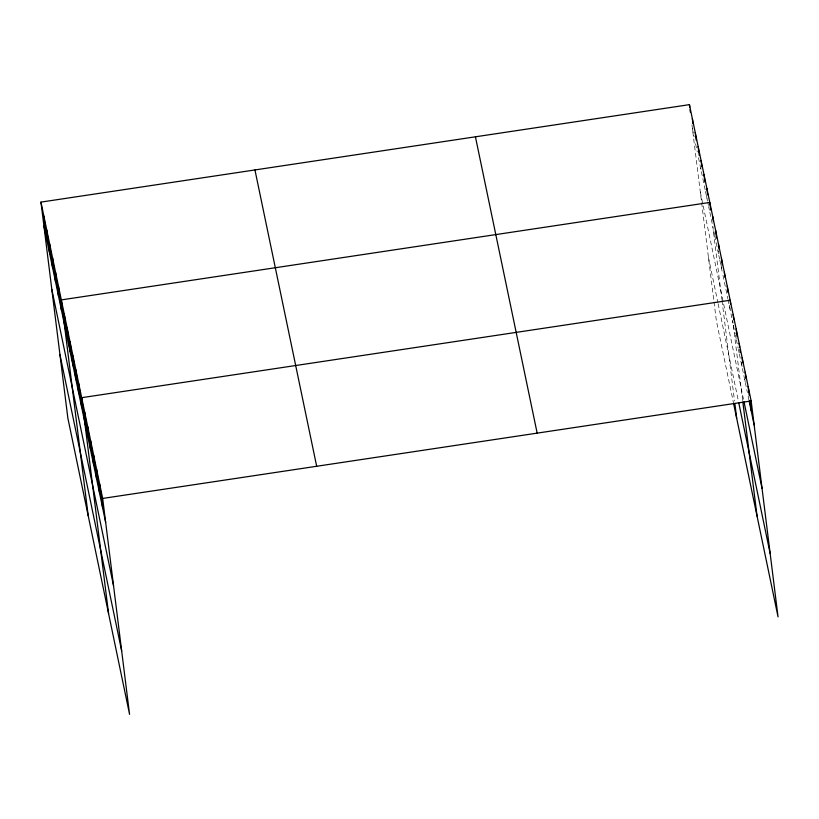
<?xml version="1.0" encoding="UTF-8"?>
<svg xmlns="http://www.w3.org/2000/svg" width="819" height="819" viewBox="0 0 819 819"><rect width="100%" height="100%" fill="white"/><g stroke="black" fill="none" stroke-linecap="round" stroke-linejoin="round"><path stroke-width="0.61" stroke-dasharray="4.09 3.07" d="M692.413 128.634L694.113 136.783M695.566 143.765L697.266 151.914M698.484 157.739L701.146 170.547L700.829 168.018M701.392 171.714L705.272 190.336M705.517 191.503L707.452 200.809M707.698 201.976L708.425 205.467M708.66 206.634L709.397 210.125M709.878 212.449L712.54 225.256M714.485 234.572L712.786 226.423L721.877 299.426M714.731 235.739L718.611 254.361L718.14 250.573M718.847 255.528L719.573 259.019M719.819 260.186L722.727 274.15M722.972 275.317L726.852 293.939M727.333 296.273L727.825 298.597M728.06 299.764L732.913 323.044M733.404 325.409L735.155 333.804M735.411 335.002L736.158 338.605M736.404 339.803L738.154 348.198M738.4 349.396L739.158 352.999M739.403 354.197L742.147 367.393L741.369 361.077M742.403 368.591L747.399 392.577M748.146 396.181L748.894 399.774M700.306 191.974L702.733 203.614M703.214 205.938L744.041 401.945M708.435 257.227L717.894 302.631M718.13 303.798L738.503 401.586M733.783 404.381L716.328 320.567L714.004 301.935M744.84 379.258L745.147 381.787M732.688 320.424L732.995 322.952M733.312 325.45L742.7 400.839M729.616 305.19L730.251 310.237M721.048 264.547L721.519 268.335M722.03 300.634L734.53 400.962M706.654 195.956L706.971 198.485M691.942 124.846L701.514 201.638M701.658 202.846L713.697 299.457"/><path stroke-width="1.23" d="M40.95 202.109L102.672 498.433L129.566 714.352L67.844 418.028L40.95 202.109L689.434 104.648L751.156 400.972L778.05 616.891L733.783 404.381M102.672 498.433L751.156 400.972M749.15 400.972L754.145 424.959M744.041 401.945L762.028 488.298M738.748 402.743L770.157 553.552M475.429 136.814L537.162 433.138M254.944 169.942L316.677 466.277M43.939 226.095L105.661 522.42M51.822 289.435L113.554 585.759M59.951 354.688L121.683 651.013M748.156 386.578L749.262 395.423M749.887 400.471L751.146 410.565M745.157 372.184L745.945 378.501M742.157 357.801L742.792 362.848M739.168 343.407L739.639 347.195M739.946 349.713L740.263 352.242M736.168 329.013L737.11 336.589M733.169 314.619L733.793 319.666M730.64 304.013L730.169 300.225L81.685 397.686L108.579 613.605M742.853 402.047L757.063 516.144M727.262 286.251L728.05 292.567M724.354 272.287L724.979 277.334M721.437 258.313L722.225 264.629M718.529 244.349L719.154 249.396M715.622 230.374L716.564 237.95M712.714 216.4L713.339 221.458M710.738 210.012L709.797 202.436L61.323 299.897L88.217 515.816M734.838 403.45L736.69 418.355M706.889 188.462L707.677 194.779M703.982 174.498L704.924 182.074M701.074 160.524L701.852 166.841M698.157 146.56L699.262 155.395M695.249 132.586L696.191 140.162M692.342 118.622L692.966 123.669M689.434 104.648L689.741 107.176M690.059 109.695L690.376 112.223M99.683 484.039L102.662 508.026M96.683 469.645L99.672 493.642M93.683 455.251L96.673 479.248M90.684 440.868L93.673 464.854M87.684 426.474L90.674 450.46M84.685 412.08L87.674 436.066M78.778 383.712L81.767 407.698M75.87 369.748L78.859 393.734M72.963 355.774L75.952 379.76M70.045 341.81L73.034 365.796M67.138 327.835L70.127 351.822M64.23 313.861L67.219 337.858M58.405 285.923L61.394 309.91M55.497 271.959L58.487 295.946M52.59 257.985L55.579 281.971M49.683 244.021L52.672 268.008M46.765 230.047L49.754 254.033M43.857 216.073L46.847 240.069"/></g></svg>
